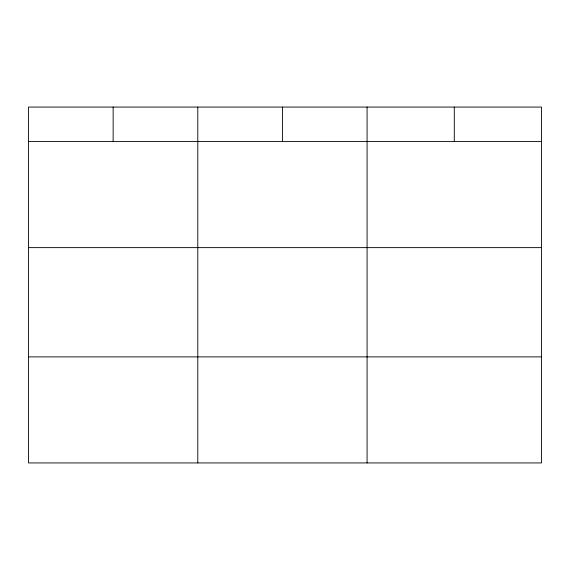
<?xml version="1.0" encoding="UTF-8"?>
<svg xmlns="http://www.w3.org/2000/svg" width="570" height="570" viewBox="0 0 570 570"><rect width="100%" height="100%" fill="white"/><g stroke="black" fill="none" stroke-linecap="round" stroke-linejoin="round"><path stroke-width="0.85" d="M541.5 247.629L541.5 107.067L28.5 107.067L28.5 462.933L541.5 462.933L541.5 247.629L28.5 247.629M28.5 141.588L541.5 141.588M28.5 356.884L541.5 356.884M454.29 107.067L454.29 141.588M367.08 107.067L367.08 462.933M282.435 107.067L282.435 141.588M197.79 107.067L197.79 462.933M113.145 107.067L113.145 141.588"/></g></svg>
